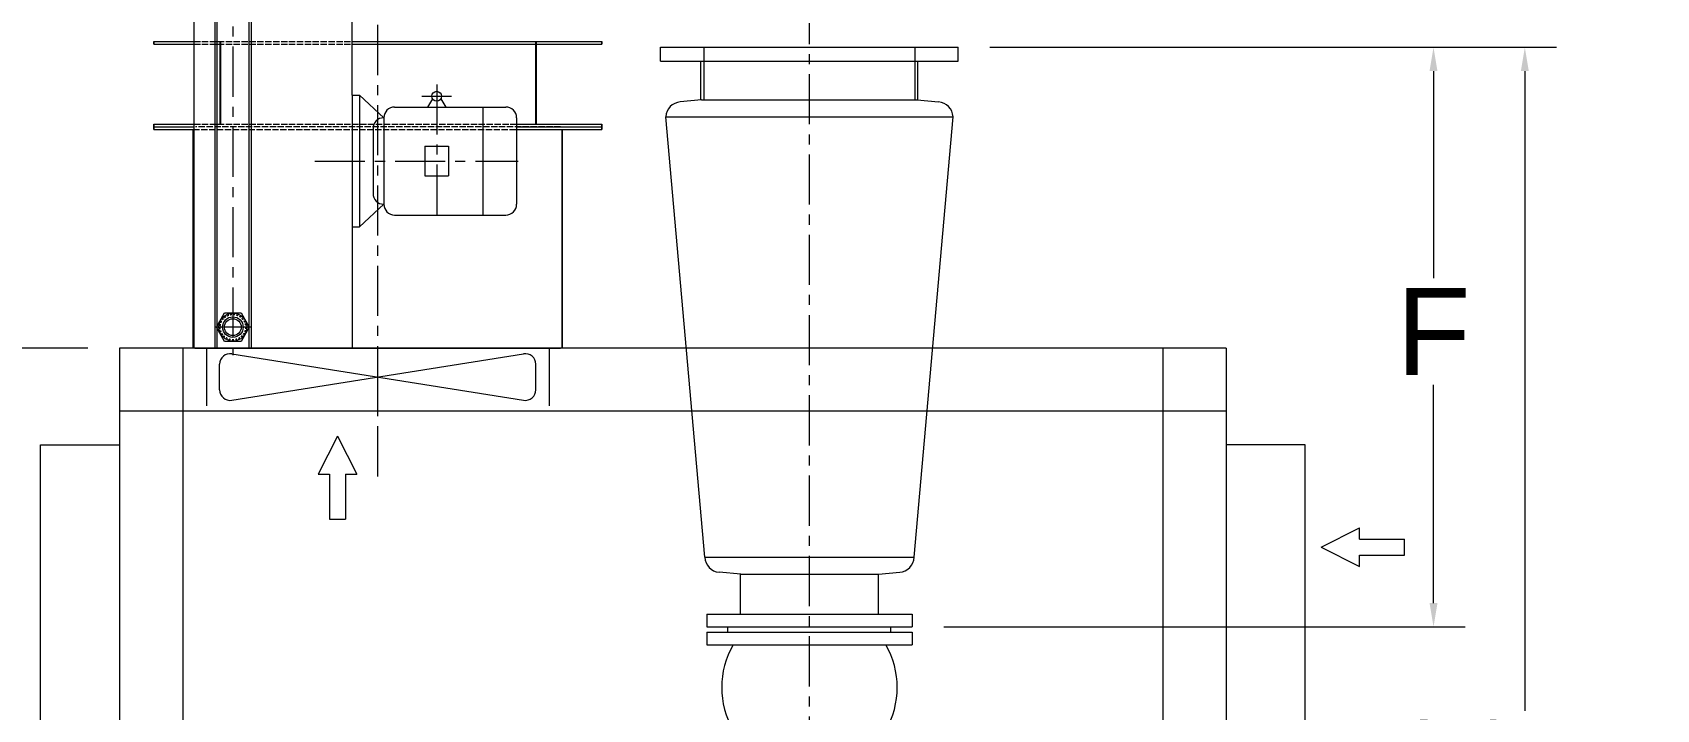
# Model space of a CAD drawing. Header units: millimetres. Extents: x 2 to 559190, y 2 to 426051.
# Drawn here: x 78884 to 157163, y 349436 to 382079 of the extents above; entities that cross this region are included whole.
import ezdxf

# ---------------------------------------------------------------- set-up
doc = ezdxf.new("R2010")
doc.units = ezdxf.units.MM
doc.header["$LTSCALE"] = 25.4
for name, pattern in [('ACAD_ISO02W100', [15, 12, -3]), ('CENTER', [50.8, 31.75, -6.35, 6.35, -6.35]), ('EB_DASH', [6, 3, -3])]:
    doc.linetypes.add(name, pattern=pattern)
doc.layers.get('Defpoints').update_dxf_attribs({"lineweight": 5})
for name, color, linetype, lineweight in [('CAXA0', 7, 'Continuous', 5), ('CAXA1', 5, 'CENTER', 5), ('CAXA2', 6, 'EB_DASH', 5)]:
    doc.layers.add(name, color=color, linetype=linetype, lineweight=lineweight)
doc.styles.add('Roman', font='arial.ttf')
doc.styles.get("Standard").update_dxf_attribs({"font": 'arial.ttf'})
doc.dimstyles.new('ISO-25', dxfattribs={"dimscale": 30, "dimtxt": 38.1, "dimasz": 38.1, "dimexe": 50.8, "dimexo": 50.8, "dimgap": 15.875, "dimtad": 1, "dimtih": 1, "dimtoh": 1, "dimdec": 1, "dimlfac": 0.03937, "dimdsep": 46, "dimtxsty": 'Standard', "dimcen": 63.5, "dimclrd": 7, "dimclre": 7, "dimclrt": 7, "dimadec": 0, "dimazin": 0, "dimtfac": 1, "dimtdec": 1, "dimtmove": 0, "dimatfit": 3, "dimfxl": 25.4, "dimlwd": 5, "dimlwe": 5, "dimarcsym": 0})

# ---------------------------------------------------------------- blocks, each defined once
blk = doc.blocks.new('*D13')
at = {"color": 7, "linetype": 'Continuous', "lineweight": 5, "transparency": 16777216}
for p, q in [((85149, 385305), (51384, 385305)), ((52908, 384162), (52908, 354356)), ((52908, 314667), (52908, 349124)), ((77746, 313524), (51384, 313524))]:
    blk.add_line(p, q, dxfattribs=at)
at = {"color": 7, "transparency": 16777216}
for points in [[(52718, 384162), (53099, 384162), (52908, 385305)], [(52718, 314667), (53099, 314667), (52908, 313524)]]:
    blk.add_solid(points, dxfattribs=at)
at = {"layer": 'Defpoints', "color": 0, "transparency": 16777216}
for p in [(52908, 385305), (86673, 385305), (79270, 313524)]:
    blk.add_point(p, dxfattribs=at)
at = {"color": 7, "lineweight": 5, "transparency": 16777216, "insert": (52908, 351740), "char_height": 4191, "attachment_point": 5, "style": 'Roman'}
blk.add_mtext('2826', dxfattribs=at)
blk = doc.blocks.new('*D26')
at = {"color": 7, "linetype": 'Continuous', "lineweight": 5, "transparency": 16777216}
for p, q in [((125028, 381363), (152340, 381363)), ((150816, 380220), (150816, 349377)), ((150816, 314667), (150816, 344145)), ((145924, 313524), (152340, 313524))]:
    blk.add_line(p, q, dxfattribs=at)
at = {"color": 7, "transparency": 16777216}
for points in [[(150626, 380220), (151007, 380220), (150816, 381363)], [(150626, 314667), (151007, 314667), (150816, 313524)]]:
    blk.add_solid(points, dxfattribs=at)
at = {"layer": 'Defpoints', "color": 0, "transparency": 16777216}
for p in [(123504, 381363), (150816, 381363), (144400, 313524)]:
    blk.add_point(p, dxfattribs=at)
at = {"color": 7, "lineweight": 5, "transparency": 16777216, "insert": (150816, 346761), "char_height": 4191, "attachment_point": 5, "style": 'Roman'}
blk.add_mtext('2671', dxfattribs=at)
blk = doc.blocks.new('*D9')
at = {"color": 7, "linetype": 'Continuous', "lineweight": 5, "transparency": 16777216}
for p, q in [((81556, 366864), (67775, 366864)), ((69299, 365721), (69299, 343365)), ((69299, 314667), (69299, 338132)), ((79016, 313524), (67775, 313524))]:
    blk.add_line(p, q, dxfattribs=at)
at = {"color": 7, "transparency": 16777216}
for points in [[(69108, 365721), (69489, 365721), (69299, 366864)], [(69108, 314667), (69489, 314667), (69299, 313524)]]:
    blk.add_solid(points, dxfattribs=at)
at = {"layer": 'Defpoints', "color": 0, "transparency": 16777216}
for p in [(83080, 366864), (69299, 313524), (80540, 313524)]:
    blk.add_point(p, dxfattribs=at)
at = {"color": 7, "lineweight": 5, "transparency": 16777216, "insert": (69299, 340748), "char_height": 4191, "attachment_point": 5, "style": 'Roman'}
blk.add_mtext('2100', dxfattribs=at)
blk = doc.blocks.new('*D10')
at = {"color": 7, "linetype": 'Continuous', "lineweight": 5, "transparency": 16777216}
for p, q in [((111249, 382887), (111249, 391574)), ((121409, 382887), (121409, 391574)), ((112392, 390050), (120266, 390050))]:
    blk.add_line(p, q, dxfattribs=at)
at = {"color": 7, "transparency": 16777216}
for points in [[(112392, 390241), (112392, 389860), (111249, 390050)], [(120266, 390241), (120266, 389860), (121409, 390050)]]:
    blk.add_solid(points, dxfattribs=at)
at = {"layer": 'Defpoints', "color": 0, "transparency": 16777216}
for p in [(121409, 390050), (111249, 381363), (121409, 381363)]:
    blk.add_point(p, dxfattribs=at)
at = {"color": 7, "lineweight": 5, "transparency": 16777216, "insert": (116329, 392622), "char_height": 4191, "attachment_point": 5, "style": 'Roman'}
blk.add_mtext('E', dxfattribs=at)
blk = doc.blocks.new('*D11')
at = {"color": 7, "linetype": 'Continuous', "lineweight": 5, "transparency": 16777216}
for p, q in [((125028, 381363), (147938, 381363)), ((146414, 380220), (146414, 370228)), ((146414, 354566), (146414, 365084)), ((122812, 353423), (147938, 353423))]:
    blk.add_line(p, q, dxfattribs=at)
at = {"color": 7, "transparency": 16777216}
for points in [[(146224, 380220), (146605, 380220), (146414, 381363)], [(146224, 354566), (146605, 354566), (146414, 353423)]]:
    blk.add_solid(points, dxfattribs=at)
at = {"layer": 'Defpoints', "color": 0, "transparency": 16777216}
for p in [(123504, 381363), (121288, 353423), (146414, 353423)]:
    blk.add_point(p, dxfattribs=at)
at = {"color": 7, "lineweight": 5, "transparency": 16777216, "insert": (146414, 367656), "char_height": 4191, "attachment_point": 5, "style": 'Roman'}
blk.add_mtext('F', dxfattribs=at)

msp = doc.modelspace()

# ---------------------------------------------------------------- linework, layer by layer
at = {"color": 7, "linetype": 'ACAD_ISO02W100', "lineweight": 5}
for p, q in [((86673.05, 381646.95), (94293.05, 381646.95)), ((86673.05, 381519.95), (94293.05, 381519.95)), ((86635.61, 377405.15), (102217.85, 377405.15)), ((86673.05, 377659.15), (102217.85, 377659.15)), ((104339.41, 377532.15), (86737.21, 377532.15))]:
    msp.add_line(p, q, dxfattribs=at)
at = {"color": 7, "lineweight": 5}
for p, q in [((87918.31, 381646.95), (87918.31, 377659.15)), ((87943.71, 381646.95), (87943.71, 377659.15)), ((103132.91, 381646.95), (103132.91, 377659.15)), ((103158.31, 381621.55), (103158.31, 377659.15)), ((109153.15, 380702.96), (109153.15, 381363.36)), ((109153.15, 381363.36), (123504.15, 381363.36)), ((111248.65, 381363.36), (111248.65, 378823.36)), ((121408.65, 381363.36), (121408.65, 378823.36)), ((123504.15, 380702.96), (123504.15, 381363.36)), ((109153.15, 380702.96), (123504.15, 380702.96)), ((111096.25, 378823.36), (111096.25, 380702.96)), ((121561.05, 378823.36), (121561.05, 380702.96)), ((87943.71, 379132.35), (87918.31, 379132.35)), ((87943.71, 378979.95), (87918.31, 378979.95)), ((87918.31, 378979.95), (87918.31, 377659.15)), ((87943.71, 378979.95), (87943.71, 377659.15)), ((111130.97, 378823.45), (110105.21, 378733.71)), ((111130.97, 378823.45), (121534.01, 378823.36)), ((121534.01, 378823.36), (122558.73, 378733.71)), ((109410.47, 378010.56), (123253.47, 378010.56)), ((111288.42, 356776.16), (109410.47, 378010.56)), ((121382.16, 356776.16), (123253.47, 378010.56)), ((83079.61, 366864.15), (83079.61, 313524.44)), ((136419.61, 366864.15), (83079.61, 366864.15)), ((86127.61, 366864.15), (86127.61, 313524.43)), ((86711.81, 366864.15), (104339.41, 366864.15)), ((133371.61, 366864.15), (133371.61, 313524.47)), ((136419.61, 366864.15), (136419.61, 313524.47)), ((136419.61, 363816.15), (83079.61, 363816.15)), ((79269.61, 317686.46), (79269.61, 362190.87)), ((79269.61, 362190.87), (83079.61, 362190.87)), ((140229.61, 362190.87), (136419.61, 362190.87)), ((140229.61, 317486.87), (140229.61, 362190.87)), ((111288.42, 356776.16), (121382.16, 356776.16)), ((113022.12, 355962.11), (111983.16, 356053.01)), ((113007.89, 355963.36), (119662.69, 355963.36)), ((113007.89, 354032.96), (113007.89, 355963.36)), ((119662.69, 355963.36), (120687.42, 356053.01)), ((119662.69, 354032.96), (119662.69, 355963.36)), ((111382.29, 354032.96), (121288.29, 354032.96)), ((111382.29, 354032.96), (111382.29, 353423.36)), ((121288.29, 354032.96), (121288.29, 353423.36)), ((111382.29, 353423.36), (121288.29, 353423.36)), ((111382.29, 353169.36), (121288.29, 353169.36)), ((111382.29, 353169.36), (111382.29, 352559.76)), ((112407.66, 353169.36), (112407.66, 353423.36)), ((120262.92, 353169.36), (120262.92, 353423.36)), ((121288.29, 353169.36), (121288.29, 352559.76)), ((111382.29, 352559.76), (121288.29, 352559.76))]:
    msp.add_line(p, q, dxfattribs=at)
at = {"color": 7, "linetype": 'Continuous', "lineweight": 5, "ltscale": 15}
for p, q in [((87270.61, 366864.15), (87270.61, 364070.15)), ((88493.43, 364348.23), (102557.78, 366586.07)), ((88493.43, 366586.07), (102557.78, 364348.23)), ((95525.61, 364070.15), (95525.61, 366864.15)), ((103780.61, 366864.15), (103780.61, 364070.15)), ((87905.61, 364849.92), (87905.61, 366084.38)), ((103145.61, 364849.92), (103145.61, 366084.38)), ((93586.13, 362620.2), (92656.1, 360776.14)), ((93586.13, 362620.2), (94516.16, 360776.14)), ((92656.1, 360776.14), (93194.28, 360776.14)), ((93194.28, 360776.14), (93194.28, 358612.02)), ((93977.98, 360776.14), (94516.16, 360776.14)), ((93977.98, 360776.14), (93977.98, 358612.02)), ((93194.28, 358612.02), (93977.98, 358612.02)), ((141000.04, 357265.41), (142844.1, 358195.44)), ((142844.1, 357657.25), (142844.1, 358195.44)), ((141000.04, 357265.41), (142844.1, 356335.38)), ((142844.1, 357657.25), (145008.22, 357657.25)), ((145008.22, 356873.56), (145008.22, 357657.25)), ((142844.1, 356335.38), (142844.1, 356873.56)), ((142844.1, 356873.56), (145008.22, 356873.56))]:
    msp.add_line(p, q, dxfattribs=at)
at = {"color": 7, "lineweight": 5}
for centre, radius, start, end in [((110171.62, 377974.61), 762, 95, 177.2956874), ((122492.32, 377974.61), 762, 2.7043126, 85), ((112049.57, 356812.11), 762, 182.7043126, 265), ((120621, 356812.11), 762, 275, 357.2956874), ((116205.51, 350502.36), 4100.03, 149.8807475, 210.1192525), ((116465.07, 350502.36), 4100.03, 329.8807475, 30.1192525)]:
    msp.add_arc(centre, radius, start, end, dxfattribs=at)
at = {"color": 7, "linetype": 'Continuous', "lineweight": 5, "ltscale": 15}
for centre, start, end in [((88413.61, 366084.38), 80.9592229, 180), ((102637.61, 366084.38), 0, 99.0407771), ((88413.61, 364849.92), 180, 279.0407771), ((102637.61, 364849.92), 260.9592229, 0)]:
    msp.add_arc(centre, 508, start, end, dxfattribs=at)
at = {"layer": 'CAXA0', "color": 7, "linetype": 'Continuous', "lineweight": 5}
for p, q in [((86673.05, 366864.15), (86673.05, 385304.55)), ((87667.23, 385304.55), (87667.23, 366857.08)), ((87768.83, 385304.55), (87768.83, 366857.08)), ((89318.27, 385304.55), (89318.27, 366857.08)), ((89419.87, 385304.55), (89419.87, 366857.08)), ((94293.05, 379056.24), (94293.05, 385304.55)), ((84730.61, 381646.95), (86673.05, 381646.95)), ((84730.61, 381519.95), (84730.61, 381646.95)), ((84730.61, 381646.95), (84730.61, 381519.95)), ((84730.61, 381519.95), (86673.05, 381519.95)), ((94293.05, 381646.95), (106320.61, 381646.95)), ((94293.05, 381519.95), (106320.61, 381519.95)), ((106320.61, 381519.95), (106320.61, 381646.95)), ((106320.61, 381646.95), (106320.61, 381519.95)), ((94293.05, 379056.24), (94648.65, 379056.24)), ((94293.05, 379056.24), (94293.05, 372706.24)), ((94648.65, 379056.24), (95819.21, 377964.04)), ((94648.65, 379056.24), (94648.65, 372706.24)), ((98162.44, 378886.9), (97923.24, 378484.74)), ((98573.05, 378886.9), (98812.24, 378484.74)), ((96339.91, 378484.74), (101697.15, 378484.74)), ((100592.25, 378484.74), (100592.25, 373277.74)), ((84730.61, 377659.15), (86673.05, 377659.15)), ((84730.61, 377532.15), (84730.61, 377659.15)), ((84730.61, 377659.15), (84730.61, 377532.15)), ((84730.61, 377532.15), (86673.05, 377532.15)), ((84730.61, 377405.15), (84730.61, 377532.15)), ((84730.61, 377532.15), (84730.61, 377405.15)), ((84730.61, 377405.15), (86635.61, 377405.15)), ((86635.61, 366864.15), (86635.61, 377405.15)), ((86635.61, 377405.15), (86635.61, 366864.15)), ((95298.51, 377443.34), (95298.51, 374319.14)), ((95819.21, 377964.04), (95819.21, 373798.44)), ((102217.85, 377964.04), (102217.85, 373798.44)), ((102217.85, 377659.15), (106320.61, 377659.15)), ((102217.85, 377532.15), (106320.61, 377532.15)), ((102217.85, 377405.15), (106320.61, 377405.15)), ((104415.61, 366864.15), (104415.61, 377405.15)), ((104415.61, 377405.15), (104415.61, 366864.15)), ((106320.61, 377532.15), (106320.61, 377659.15)), ((106320.61, 377659.15), (106320.61, 377532.15)), ((106320.61, 377405.15), (106320.61, 377532.15)), ((106320.61, 377532.15), (106320.61, 377405.15)), ((97798.78, 376592.44), (98936.7, 376592.44)), ((97798.78, 376592.44), (97798.78, 375170.04)), ((98936.7, 376592.44), (98936.7, 375170.04)), ((94293.05, 376033.64), (94293.05, 366864.15)), ((97798.78, 375170.04), (98936.7, 375170.04)), ((94648.65, 372706.24), (95819.21, 373798.44)), ((94293.05, 372706.24), (94648.65, 372706.24)), ((96339.91, 373277.74), (101697.15, 373277.74)), ((87751.66, 367873.26), (88147.6, 368559.06)), ((88147.6, 368559.06), (88939.5, 368559.06)), ((88939.5, 368559.06), (89335.45, 367873.26)), ((88147.6, 367187.46), (87751.66, 367873.26)), ((88939.5, 367187.46), (88147.6, 367187.46)), ((89335.45, 367873.26), (88939.5, 367187.46))]:
    msp.add_line(p, q, dxfattribs=at)
for centre, radius in [((98367.74, 379005.44), 237.07), ((88543.55, 367873.26), 673.1), ((88543.55, 367874.06), 495.3), ((88543.55, 367873.26), 406.4)]:
    msp.add_circle(centre, radius, dxfattribs=at)
for centre, start, end in [((96339.91, 377964.04), 90, 180), ((101697.15, 377964.04), 0, 90), ((95819.21, 377443.34), 90, 180), ((95819.21, 374319.14), 180, 270), ((96339.91, 373798.44), 180, 270), ((101697.15, 373798.44), 270, 0)]:
    msp.add_arc(centre, 520.7, start, end, dxfattribs=at)
at = {"layer": 'CAXA1', "linetype": 'CENTER', "lineweight": 5, "ltscale": 3}
for p, q in [((88543.55, 385272.07), (88543.55, 366516.7)), ((95525.61, 360672.09), (95525.61, 383378.45)), ((116328.65, 338941.28), (116328.65, 382525.92)), ((97656.54, 379005.44), (99078.94, 379005.44)), ((98367.74, 379578.21), (98367.74, 373150.74)), ((92489.65, 375881.24), (102294.05, 375881.24)), ((89419.87, 367873.26), (87667.23, 367873.26)), ((89417.36, 367873.26), (87691.24, 367873.26))]:
    msp.add_line(p, q, dxfattribs=at)
at = {"layer": 'CAXA2', "color": 7, "linetype": 'EB_DASH', "lineweight": 5}
msp.add_circle((88543.55, 367873.26), 609.6, dxfattribs=at)

# ---------------------------------------------------------------- dimensions: what is measured, and where the dimension line sits
at = {"color": 7, "lineweight": 5}
dim = msp.add_linear_dim(base=(121408.66, 390050.47), p1=(111248.66, 381363.36), p2=(121408.66, 381363.36), text='E', dimstyle='ISO-25', override={"dimscale": 30, "dimtxt": 139.7, "dimpost": '\\X', "dimtxsty": 'Roman', "dimtmove": 1}, dxfattribs=at)
dim.commit()
dim.dimension.update_dxf_attribs({"geometry": '*D10', "text_midpoint": (116328.66, 390050.47), "dimtype": 160})
for base, p1, p2, override, picture, middle in [((52908.18, 385304.55), (79269.61, 313524.26), (86673.05, 385304.55), {"dimscale": 30, "dimtxt": 139.7, "dimpost": '\\X', "dimtxsty": 'Roman', "dimtmove": 1}, '*D13', (52908.18, 351739.91)), ((150816.38, 381363.36), (144399.69, 313524.26), (123504.15, 381363.36), {"dimscale": 30, "dimtxt": 139.7, "dimdec": 0, "dimpost": '\\X', "dimtxsty": 'Roman', "dimtmove": 1}, '*D26', (150816.38, 346761.07)), ((69298.51, 313524.45), (83079.61, 366864.15), (80539.61, 313524.45), {"dimscale": 30, "dimtxt": 139.7, "dimpost": '\\X', "dimtxsty": 'Roman', "dimtmove": 1}, '*D9', (69298.51, 340748.46))]:
    dim = msp.add_linear_dim(base=base, p1=p1, p2=p2, angle=90, dimstyle='ISO-25', override=override, dxfattribs=at)
    dim.commit()
    dim.dimension.update_dxf_attribs({"geometry": picture, "text_midpoint": middle, "dimtype": 160})
dim = msp.add_linear_dim(base=(146414.5, 353423.34), p1=(123504.15, 381363.36), p2=(121288.29, 353423.34), angle=90, text='F', dimstyle='ISO-25', override={"dimscale": 30, "dimtxt": 139.7, "dimpost": '\\X', "dimtxsty": 'Roman', "dimtmove": 1}, dxfattribs=at)
dim.commit()
dim.dimension.update_dxf_attribs({"geometry": '*D11', "text_midpoint": (146414.5, 367656.05), "dimtype": 160})

doc.saveas('drawing.dxf')
